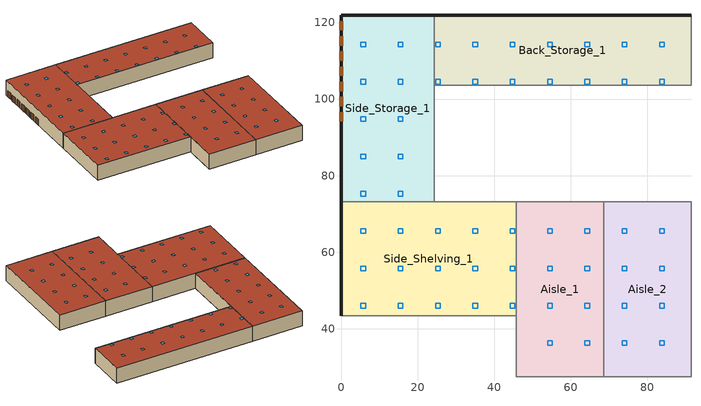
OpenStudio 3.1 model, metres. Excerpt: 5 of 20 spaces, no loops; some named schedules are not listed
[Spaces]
Aisle_1
 floor ground (Surface 56 SlabOnOrBelowGradeF073): 68.58,73.15 68.58,27.43 45.72,27.43 45.72,73.15 z0
 wall to Back_Shelving/Refrig (MetalFrameWallInterior): 68.58,73.15 45.72,73.15 z0:7.62
 wall to Aisle_2 (MetalFrameWallInterior): 68.58,27.43 68.58,73.15 z0:7.62
 wall to Registers (MetalFrameWallInterior): 45.72,27.43 68.58,27.43 z0:7.62
 wall to Side_Shelving_2 (MetalFrameWallInterior): 45.72,43.43 45.72,27.43 z0:7.62
 wall to Side_Shelving_1 (MetalFrameWallInterior): 45.72,73.15 45.72,43.43 z0:7.62
 roof outside (FlatNonresWoodFramingAndOtherRoofU034): 68.58,27.43 68.58,73.15 45.72,73.15 45.72,27.43 z7.62
 skylight (Base_AllCZ_Skylt-Gl-CurbMntU58): 55.17,45.42 55.17,46.63 53.95,46.63 53.95,45.42 z7.62; 64.92,64.92 64.92,66.14 63.7,66.14 63.7,64.92 z7.62; 55.17,64.92 55.17,66.14 53.95,66.14 53.95,64.92 z7.62; 55.17,55.17 55.17,56.39 53.95,56.39 53.95,55.17 z7.62; 64.92,35.66 64.92,36.88 63.7,36.88 63.7,35.66 z7.62; 64.92,55.17 64.92,56.39 63.7,56.39 63.7,55.17 z7.62; 55.17,35.66 55.17,36.88 53.95,36.88 53.95,35.66 z7.62; 64.92,45.42 64.92,46.63 63.7,46.63 63.7,45.42 z7.62
Aisle_2
 floor ground (Surface 63 SlabOnOrBelowGradeF073): 91.44,73.15 91.44,27.43 68.58,27.43 68.58,73.15 z0
 wall to Back_Shelving/Refrig (MetalFrameWallInterior): 91.44,73.15 68.58,73.15 z0:7.62
 wall to Aisle_3 (MetalFrameWallInterior): 91.44,27.43 91.44,73.15 z0:7.62
 wall to Registers (MetalFrameWallInterior): 68.58,27.43 91.44,27.43 z0:7.62
 roof outside (FlatNonresWoodFramingAndOtherRoofU034): 91.44,27.43 91.44,73.15 68.58,73.15 68.58,27.43 z7.62
 skylight (Base_AllCZ_Skylt-Gl-CurbMntU58): 84.43,35.66 84.43,36.88 83.21,36.88 83.21,35.66 z7.62; 74.68,64.92 74.68,66.14 73.46,66.14 73.46,64.92 z7.62; 74.68,45.42 74.68,46.63 73.46,46.63 73.46,45.42 z7.62; 84.43,64.92 84.43,66.14 83.21,66.14 83.21,64.92 z7.62; 74.68,35.66 74.68,36.88 73.46,36.88 73.46,35.66 z7.62; 84.43,45.42 84.43,46.63 83.21,46.63 83.21,45.42 z7.62; 84.43,55.17 84.43,56.39 83.21,56.39 83.21,55.17 z7.62; 74.68,55.17 74.68,56.39 73.46,56.39 73.46,55.17 z7.62
Side_Shelving_1
 floor ground (Surface 82 SlabOnOrBelowGradeF073): 45.72,73.15 45.72,43.43 0,43.43 0,73.15 z0
 wall outside (MetalFrameWallU055): 0,73.15 0,43.43 z0:7.62
 wall to Back_Shelving/Refrig: 45.72,73.15 24.38,73.15 z0:7.62
 wall to Side_Shelving_2 (MetalFrameWallInterior): 0,43.43 45.72,43.43 z0:7.62
 wall to Side_Storage_1 (MetalFrameWallInterior): 24.38,73.15 0,73.15 z0:7.62
 roof outside (FlatNonresWoodFramingAndOtherRoofU034): 45.72,43.43 45.72,73.15 0,73.15 0,43.43 z7.62
 skylight (Base_AllCZ_Skylt-Gl-CurbMntU58): 16.15,55.17 16.15,56.39 14.94,56.39 14.94,55.17 z7.62; 45.42,64.92 45.42,66.14 44.2,66.14 44.2,64.92 z7.62; 25.91,55.17 25.91,56.39 24.69,56.39 24.69,55.17 z7.62; 25.91,45.42 25.91,46.63 24.69,46.63 24.69,45.42 z7.62; 25.91,64.92 25.91,66.14 24.69,66.14 24.69,64.92 z7.62; 6.4,55.17 6.4,56.39 5.18,56.39 5.18,55.17 z7.62; 35.66,55.17 35.66,56.39 34.44,56.39 34.44,55.17 z7.62; 45.42,45.42 45.42,46.63 44.2,46.63 44.2,45.42 z7.62; 16.15,64.92 16.15,66.14 14.94,66.14 14.94,64.92 z7.62; 6.4,45.42 6.4,46.63 5.18,46.63 5.18,45.42 z7.62; 35.66,64.92 35.66,66.14 34.44,66.14 34.44,64.92 z7.62; 16.15,45.42 16.15,46.63 14.94,46.63 14.94,45.42 z7.62; 6.4,64.92 6.4,66.14 5.18,66.14 5.18,64.92 z7.62; 35.66,45.42 35.66,46.63 34.44,46.63 34.44,45.42 z7.62; 45.42,55.17 45.42,56.39 44.2,56.39 44.2,55.17 z7.62
Side_Storage_1
 floor ground (Surface 96 SlabOnOrBelowGradeF073): 24.38,121.92 24.38,73.15 0,73.15 0,121.92 z0
 wall outside (MetalFrameWallU055): 24.38,121.92 0,121.92 0,73.15 z0:7.62
 wall to Back_Shelving/Refrig: 24.38,73.15 24.38,103.63 z0:7.62
 wall to Back_Storage_1: 24.38,103.63 24.38,121.92 z0:7.62
 door (ExtOpaqueDoorU145): 0,120.4 0,117.96 / 0,116.43 0,114 / 0,112.47 0,110.03 / 0,108.51 0,106.07 / 0,104.55 0,102.11 / 0,100.58 0,98.15 / 0,96.62 0,94.18 z0:3.05
 roof outside (FlatNonresWoodFramingAndOtherRoofU034): 24.38,73.15 24.38,121.92 0,121.92 0,73.15 z7.62
 skylight (Base_AllCZ_Skylt-Gl-CurbMntU58): 16.15,113.69 16.15,114.91 14.94,114.91 14.94,113.69 z7.62; 6.4,113.69 6.4,114.91 5.18,114.91 5.18,113.69 z7.62; 16.15,84.43 16.15,85.65 14.94,85.65 14.94,84.43 z7.62; 6.4,84.43 6.4,85.65 5.18,85.65 5.18,84.43 z7.62; 16.15,103.94 16.15,105.16 14.94,105.16 14.94,103.94 z7.62; 6.4,103.94 6.4,105.16 5.18,105.16 5.18,103.94 z7.62; 16.15,74.68 16.15,75.9 14.94,75.9 14.94,74.68 z7.62; 6.4,74.68 6.4,75.9 5.18,75.9 5.18,74.68 z7.62; 6.4,94.18 6.4,95.4 5.18,95.4 5.18,94.18 z7.62; 16.15,94.18 16.15,95.4 14.94,95.4 14.94,94.18 z7.62
Back_Storage_1
 floor ground (Surface 121 SlabOnOrBelowGradeF073): 91.44,121.92 91.44,103.63 24.38,103.63 24.38,121.92 z0
 wall outside (MetalFrameWallU055): 91.44,121.92 24.38,121.92 z0:7.62
 wall to Back_Shelving/Refrig: 24.38,103.63 91.44,103.63 z0:7.62
 wall to Back_Storage_2 (MetalFrameWallInterior): 91.44,103.63 91.44,121.92 z0:7.62
 roof outside (FlatNonresWoodFramingAndOtherRoofU034): 91.44,103.63 91.44,121.92 24.38,121.92 24.38,103.63 z7.62
 skylight (Base_AllCZ_Skylt-Gl-CurbMntU58): 35.66,113.69 35.66,114.91 34.44,114.91 34.44,113.69 z7.62; 55.17,113.69 55.17,114.91 53.95,114.91 53.95,113.69 z7.62; 25.91,113.69 25.91,114.91 24.69,114.91 24.69,113.69 z7.62; 45.42,113.69 45.42,114.91 44.2,114.91 44.2,113.69 z7.62; 45.42,103.94 45.42,105.16 44.2,105.16 44.2,103.94 z7.62; 64.92,103.94 64.92,105.16 63.7,105.16 63.7,103.94 z7.62; 64.92,113.69 64.92,114.91 63.7,114.91 63.7,113.69 z7.62; 74.68,113.69 74.68,114.91 73.46,114.91 73.46,113.69 z7.62; 55.17,103.94 55.17,105.16 53.95,105.16 53.95,103.94 z7.62; 35.66,103.94 35.66,105.16 34.44,105.16 34.44,103.94 z7.62; 25.91,103.94 25.91,105.16 24.69,105.16 24.69,103.94 z7.62; 84.43,103.94 84.43,105.16 83.21,105.16 83.21,103.94 z7.62; 74.68,103.94 74.68,105.16 73.46,105.16 73.46,103.94 z7.62; 84.43,113.69 84.43,114.91 83.21,114.91 83.21,113.69 z7.62
[Site]
SACRAMENTO EXECUTIVE: Latitude {deg}=38.58; Longitude {deg}=-121.49; Time Zone {hr}=-8; Elevation {m}=4.572
[SizingPeriod:DesignDay] Barometric Pressure {Pa}=101284; Wind Speed {m/s}=2.3; Sky Clearness=0; Rain Indicator=0; Snow Indicator=0; Day of Month=21; Daylight Saving Time Indicator=0; Humidity Indicating Type=Wetbulb; Dry-Bulb Temperature Range Modifier Type=DefaultMultipliers
Name | Maximum Dry-Bulb Temperature {C} | Daily Dry-Bulb Temperature Range {deltaC} | Humidity Indicating Conditions at Maximum Dry-Bulb | Wind Direction {deg} | Month | Day Type | Solar Model Indicator | ASHRAE Taub | ASHRAE Taud
SACRAMENTO EXECUTIVE Ann Htg 99.6% Condns DB | -0.3 | 0 | -0.3 | 330 | 12 | WinterDesignDay | ASHRAEClearSky
SACRAMENTO EXECUTIVE  June .4% Condns DB=>MCWB | 39.4 | 16.5 | 21.6 | 220 | 6 | SummerDesignDay | ASHRAETau | 0.362 | 2.413
SACRAMENTO EXECUTIVE  July .4% Condns DB=>MCWB | 40.1 | 17.7 | 22 | 220 | 7 | SummerDesignDay | ASHRAETau | 0.363 | 2.407
SACRAMENTO EXECUTIVE  August .4% Condns DB=>MCWB | 40.1 | 17.5 | 21.2 | 220 | 8 | SummerDesignDay | ASHRAETau | 0.347 | 2.442
[Site:WaterMainsTemperature]
Calculation Method=Schedule; Temperature Schedule=WaterMainCZ12
[Building]
Retail Large: North Axis {deg}=0
[Material]
Name | Roughness | Thickness {m} | Conductivity {W/m-K} | Density {kg/m3} | Specific Heat {J/kg-K} | Thermal Absorptance | Solar Absorptance | Visible Absorptance
Stucco - 7/8 in. | MediumRough | 0.022352 | 0.700948 | 1855.1 | 837.36 | 0.9 | 0.7 | 0.8
Air - Metal Wall Framing - 16 or 24 in. OC; Air - Metal Wall Framing - 16 or 24 in. OC 1 | Smooth | 0.1397 | 1.22017 | 1.28148 | 1004.832
Gypsum Board - 1/2 in. | Smooth | 0.0127 | 0.158656 | 640.739 | 1130.436 | 0.9 | 0.7 | 0.8
Metal Standing Seam - 1/16 in. | MediumRough | 0.0015875 | 2.21534 | 7820.53 | 502.416 | 0.75 | 0.37 | 0.75
Compliance Insulation R28.63 | Smooth | 0.116061 | 0.0230188 | 16.0185 | 1130.436 | 0.9 | 0.7 | 0.8
Gypsum Board - 5/8 in. | MediumRough | 0.016002 | 0.158656 | 640.739 | 1130.436 | 0.9 | 0.7 | 0.8
Compliance Insulation R14.60 | Smooth | 0.0591861 | 0.0230188 | 16.0185 | 1130.436
Compliance Insulation R1.41 | Smooth | 0.00571591 | 0.0230188 | 16.0185 | 1130.436
Compliance Insulation R0.02 | Smooth | 8.10768e-05 | 0.0230188 | 16.0185 | 1130.436
[Construction]
MetalFrameWallU055: Stucco - 7/8 in., Compliance Insulation R14.60, Compliance Insulation R1.41, Compliance Insulation R0.02, Compliance Insulation R0.02, Air - Metal Wall Framing - 16 or 24 in. OC, Gypsum Board - 1/2 in.
MetalFrameWallInterior: Gypsum Board - 5/8 in., Air - Metal Wall Framing - 16 or 24 in. OC 1, Gypsum Board - 5/8 in.
FlatNonresWoodFramingAndOtherRoofU034: Metal Standing Seam - 1/16 in., Compliance Insulation R28.63
ExtOpaqueDoorU145: ExtOpaqueDoorU145 Material
Base_AllCZ_Skylt-Gl-CurbMntU58: Base_AllCZ_Skylt-Gl-CurbMntU58 Material
[Material:NoMass]
ExtOpaqueDoorU145 Material: Roughness=MediumSmooth; Thermal Resistance {m2-K/W}=0.00212643
[WindowMaterial:SimpleGlazingSystem]
Base_AllCZ_Skylt-Gl-CurbMntU58 Material: U-Factor {W/m2-K}=3.29339; Solar Heat Gain Coefficient=0.25; Visible Transmittance=0.49
[Construction:FfactorGroundFloor] F-Factor {W/m-K}=1.26344
Name | Area {m2} | PerimeterExposed {m}
Surface 56 SlabOnOrBelowGradeF073; Surface 63 SlabOnOrBelowGradeF073 | 1045.16 | 0
Surface 121 SlabOnOrBelowGradeF073 | 1226.32 | 67.056
Surface 82 SlabOnOrBelowGradeF073 | 1358.71 | 29.718
Surface 96 SlabOnOrBelowGradeF073 | 1189.16 | 73.152
[Space] Building Story=Building Story 1
Name | Thermal Zone | Design Specification Outdoor Air Object
Aisle_1; Aisle_2 | Registers/Aisle Zone | Registers/Aisle Zone Design Specification Outdoor Air
Back_Storage_1 | Back_Storage Zone | Back_Storage Zone Design Specification Outdoor Air
Side_Shelving_1 | Side_Shelving_West Zone | Side_Shelving_West Zone Design Specification Outdoor Air
Side_Storage_1 | Side_Storage_1 Zone | Side_Storage_1 Zone Design Specification Outdoor Air
[ThermalZone] Multiplier=1; Use Ideal Air Loads=No
Name | Thermostat
Back_Storage Zone | Back_Storage Zone Thermostat
Registers/Aisle Zone | Registers/Aisle Zone Thermostat
Side_Shelving_West Zone | Side_Shelving_West Zone Thermostat
Side_Storage_1 Zone | Side_Storage_1 Zone Thermostat
[BuildingStory]
Building Story 1
[People:Definition] Number of People Calculation Method=People/Area; Fraction Radiant=0.3
Name | People per Space Floor Area {person/m2} | Sensible Heat Fraction
Aisle_1 People Definition; Aisle_2 People Definition; Side_Shelving_1 People Definition | 0.0897172 | 0.555556
Back_Storage_1 People Definition; Side_Storage_1 People Definition | 0.0107639 | 0.366667
[People] Number of People Schedule=RetailOccupancy; Multiplier=1
Name | People Definition | Space or SpaceType | Activity Level Schedule
Aisle_1 People | Aisle_1 People Definition | Aisle_1 | Aisle_1 People Activity Level
Aisle_2 People | Aisle_2 People Definition | Aisle_2 | Aisle_2 People Activity Level
Back_Storage_1 People | Back_Storage_1 People Definition | Back_Storage_1 | Back_Storage_1 People Activity Level
Side_Shelving_1 People | Side_Shelving_1 People Definition | Side_Shelving_1 | Side_Shelving_1 People Activity Level
Side_Storage_1 People | Side_Storage_1 People Definition | Side_Storage_1 | Side_Storage_1 People Activity Level
[SpaceInfiltration:DesignFlowRate] Schedule=RetailInfiltration; Design Flow Rate Calculation Method=Flow/ExteriorWallArea; Flow per Exterior Surface Area {m3/s-m2}=0.00119482; Constant Term Coefficient=0; Temperature Term Coefficient=0; Velocity Term Coefficient=0.224052; Velocity Squared Term Coefficient=0
Name | Space or SpaceType
Aisle_1 Space Infiltration Design Flow Rate 1 | Aisle_1
Aisle_2 Space Infiltration Design Flow Rate 1 | Aisle_2
Back_Storage_1 Space Infiltration Design Flow Rate 1 | Back_Storage_1
Side_Shelving_1 Space Infiltration Design Flow Rate 1 | Side_Shelving_1
Side_Storage_1 Space Infiltration Design Flow Rate 1 | Side_Storage_1
[Lights:Definition] Design Level Calculation Method=Watts/Area; Fraction Radiant=0.97; Return Air Fraction=0
Name | Watts per Space Floor Area {W/m2}
Aisle_1 Regulated Lights Definition; Aisle_2 Regulated Lights Definition; Side_Shelving_1 Regulated Lights Definition | 10.2257
Back_Storage_1 Regulated Lights Definition; Side_Storage_1 Regulated Lights Definition | 4.30556
[Lights] Schedule=RetailLights; Fraction Replaceable=1
Name | Lights Definition | Space or SpaceType
Aisle_1 Regulated Lights | Aisle_1 Regulated Lights Definition | Aisle_1
Aisle_2 Regulated Lights | Aisle_2 Regulated Lights Definition | Aisle_2
Back_Storage_1 Regulated Lights | Back_Storage_1 Regulated Lights Definition | Back_Storage_1
Side_Shelving_1 Regulated Lights | Side_Shelving_1 Regulated Lights Definition | Side_Shelving_1
Side_Storage_1 Regulated Lights | Side_Storage_1 Regulated Lights Definition | Side_Storage_1
[ElectricEquipment:Definition] Design Level Calculation Method=Watts/Area; Fraction Latent=0; Fraction Radiant=0.2; Fraction Lost=0
Name | Watts per Space Floor Area {W/m2}
Aisle_1 Recepticle Loads Definition; Aisle_2 Recepticle Loads Definition; Side_Shelving_1 Recepticle Loads Definition | 10.7639
Back_Storage_1 Recepticle Loads Definition; Side_Storage_1 Recepticle Loads Definition | 2.15278
[ElectricEquipment] Schedule=RetailReceptacle
Name | Electric Equipment Definition | Space or SpaceType
Aisle_1 Recepticle Loads | Aisle_1 Recepticle Loads Definition | Aisle_1
Aisle_2 Recepticle Loads | Aisle_2 Recepticle Loads Definition | Aisle_2
Back_Storage_1 Recepticle Loads | Back_Storage_1 Recepticle Loads Definition | Back_Storage_1
Side_Shelving_1 Recepticle Loads | Side_Shelving_1 Recepticle Loads Definition | Side_Shelving_1
Side_Storage_1 Recepticle Loads | Side_Storage_1 Recepticle Loads Definition | Side_Storage_1
[ThermostatSetpoint:DualSetpoint] Heating Setpoint Temperature Schedule=RetailHtgSetpt; Cooling Setpoint Temperature Schedule=RetailClgSetpt
Back_Storage Zone Thermostat; Registers/Aisle Zone Thermostat; Side_Shelving_West Zone Thermostat; Side_Storage_1 Zone Thermostat
[DesignSpecification:OutdoorAir] Outdoor Air Method=Maximum; Outdoor Air Flow per Person {m3/s-person}=0
Name | Outdoor Air Flow per Floor Area {m3/s-m2}
Back_Storage Zone Design Specification Outdoor Air; Side_Storage_1 Zone Design Specification Outdoor Air | 0.000762
Registers/Aisle Zone Design Specification Outdoor Air; Side_Shelving_West Zone Design Specification Outdoor Air | 0.00127
[Schedule:Day]
RetailOccupancySun: 1, 0, 0, 2, 0, 0, 3, 0, 0, 4, 0, 0, 5, 0, 0, 6, 0, 0, 7, 0, 0, 8, 0, 0, 9, 0, 0, 10, 0, 0.1, 11, 0, 0.2, 12, 0, 0.2, 13, 0, 0.4, 14, 0, 0.4, 15, 0, 0.4, 16, 0, 0.4, 17, 0, 0.4, 18, 0, 0.2, 19, 0, 0.1, 20, 0, 0, 21, 0, 0, 22, 0, 0, 23, 0, 0, 24, 0, 0
RetailOccupancyWD: 1, 0, 0, 2, 0, 0, 3, 0, 0, 4, 0, 0, 5, 0, 0, 6, 0, 0, 7, 0, 0, 8, 0, 0.1, 9, 0, 0.2, 10, 0, 0.5, 11, 0, 0.5, 12, 0, 0.7, 13, 0, 0.7, 14, 0, 0.7, 15, 0, 0.7, 16, 0, 0.8, 17, 0, 0.7, 18, 0, 0.5, 19, 0, 0.5, 20, 0, 0.3, 21, 0, 0.3, 22, 0, 0, 23, 0, 0, 24, 0, 0
RetailOccupancySat: 1, 0, 0, 2, 0, 0, 3, 0, 0, 4, 0, 0, 5, 0, 0, 6, 0, 0, 7, 0, 0, 8, 0, 0.1, 9, 0, 0.2, 10, 0, 0.5, 11, 0, 0.6, 12, 0, 0.8, 13, 0, 0.8, 14, 0, 0.8, 15, 0, 0.8, 16, 0, 0.8, 17, 0, 0.8, 18, 0, 0.6, 19, 0, 0.2, 20, 0, 0.2, 21, 0, 0.2, 22, 0, 0.1, 23, 0, 0, 24, 0, 0
OnDay: 1, 0, 1, 2, 0, 1, 3, 0, 1, 4, 0, 1, 5, 0, 1, 6, 0, 1, 7, 0, 1, 8, 0, 1, 9, 0, 1, 10, 0, 1, 11, 0, 1, 12, 0, 1, 13, 0, 1, 14, 0, 1, 15, 0, 1, 16, 0, 1, 17, 0, 1, 18, 0, 1, 19, 0, 1, 20, 0, 1, 21, 0, 1, 22, 0, 1, 23, 0, 1, 24, 0, 1
OffDay: 1, 0, 0, 2, 0, 0, 3, 0, 0, 4, 0, 0, 5, 0, 0, 6, 0, 0, 7, 0, 0, 8, 0, 0, 9, 0, 0, 10, 0, 0, 11, 0, 0, 12, 0, 0, 13, 0, 0, 14, 0, 0, 15, 0, 0, 16, 0, 0, 17, 0, 0, 18, 0, 0, 19, 0, 0, 20, 0, 0, 21, 0, 0, 22, 0, 0, 23, 0, 0, 24, 0, 0
RetailInfiltrationSun: 1, 0, 1, 2, 0, 1, 3, 0, 1, 4, 0, 1, 5, 0, 1, 6, 0, 1, 7, 0, 1, 8, 0, 1, 9, 0, 0.25, 10, 0, 0.25, 11, 0, 0.25, 12, 0, 0.25, 13, 0, 0.25, 14, 0, 0.25, 15, 0, 0.25, 16, 0, 0.25, 17, 0, 0.25, 18, 0, 0.25, 19, 0, 0.25, 20, 0, 1, 21, 0, 1, 22, 0, 1, 23, 0, 1, 24, 0, 1
RetailInfiltrationWD: 1, 0, 1, 2, 0, 1, 3, 0, 1, 4, 0, 1, 5, 0, 1, 6, 0, 1, 7, 0, 0.25, 8, 0, 0.25, 9, 0, 0.25, 10, 0, 0.25, 11, 0, 0.25, 12, 0, 0.25, 13, 0, 0.25, 14, 0, 0.25, 15, 0, 0.25, 16, 0, 0.25, 17, 0, 0.25, 18, 0, 0.25, 19, 0, 0.25, 20, 0, 0.25, 21, 0, 0.25, 22, 0, 1, 23, 0, 1, 24, 0, 1
RetailInfiltrationSat: 1, 0, 1, 2, 0, 1, 3, 0, 1, 4, 0, 1, 5, 0, 1, 6, 0, 1, 7, 0, 0.25, 8, 0, 0.25, 9, 0, 0.25, 10, 0, 0.25, 11, 0, 0.25, 12, 0, 0.25, 13, 0, 0.25, 14, 0, 0.25, 15, 0, 0.25, 16, 0, 0.25, 17, 0, 0.25, 18, 0, 0.25, 19, 0, 0.25, 20, 0, 0.25, 21, 0, 0.25, 22, 0, 0.25, 23, 0, 1, 24, 0, 1
Schedule:Day #1; Schedule:Day #8; Schedule:Day #32: 24, 0, 131.882
Schedule:Day #18; Schedule:Day #40: 24, 0, 219.803
[Schedule:Week]
WaterMainCZ12JanWk: WaterMainCZ12Jan, WaterMainCZ12Jan, WaterMainCZ12Jan, WaterMainCZ12Jan, WaterMainCZ12Jan, WaterMainCZ12Jan, WaterMainCZ12Jan, WaterMainCZ12Jan, WaterMainCZ12Jan, WaterMainCZ12Jan, WaterMainCZ12Jan, WaterMainCZ12Jan
WaterMainCZ12FebWk: WaterMainCZ12Feb, WaterMainCZ12Feb, WaterMainCZ12Feb, WaterMainCZ12Feb, WaterMainCZ12Feb, WaterMainCZ12Feb, WaterMainCZ12Feb, WaterMainCZ12Feb, WaterMainCZ12Feb, WaterMainCZ12Feb, WaterMainCZ12Feb, WaterMainCZ12Feb
WaterMainCZ12MarWk: WaterMainCZ12Mar, WaterMainCZ12Mar, WaterMainCZ12Mar, WaterMainCZ12Mar, WaterMainCZ12Mar, WaterMainCZ12Mar, WaterMainCZ12Mar, WaterMainCZ12Mar, WaterMainCZ12Mar, WaterMainCZ12Mar, WaterMainCZ12Mar, WaterMainCZ12Mar
WaterMainCZ12AprWk: WaterMainCZ12Apr, WaterMainCZ12Apr, WaterMainCZ12Apr, WaterMainCZ12Apr, WaterMainCZ12Apr, WaterMainCZ12Apr, WaterMainCZ12Apr, WaterMainCZ12Apr, WaterMainCZ12Apr, WaterMainCZ12Apr, WaterMainCZ12Apr, WaterMainCZ12Apr
WaterMainCZ12MayWk: WaterMainCZ12May, WaterMainCZ12May, WaterMainCZ12May, WaterMainCZ12May, WaterMainCZ12May, WaterMainCZ12May, WaterMainCZ12May, WaterMainCZ12May, WaterMainCZ12May, WaterMainCZ12May, WaterMainCZ12May, WaterMainCZ12May
WaterMainCZ12JunWk: WaterMainCZ12Jun, WaterMainCZ12Jun, WaterMainCZ12Jun, WaterMainCZ12Jun, WaterMainCZ12Jun, WaterMainCZ12Jun, WaterMainCZ12Jun, WaterMainCZ12Jun, WaterMainCZ12Jun, WaterMainCZ12Jun, WaterMainCZ12Jun, WaterMainCZ12Jun
WaterMainCZ12JulWk: WaterMainCZ12Jul, WaterMainCZ12Jul, WaterMainCZ12Jul, WaterMainCZ12Jul, WaterMainCZ12Jul, WaterMainCZ12Jul, WaterMainCZ12Jul, WaterMainCZ12Jul, WaterMainCZ12Jul, WaterMainCZ12Jul, WaterMainCZ12Jul, WaterMainCZ12Jul
WaterMainCZ12AugWk: WaterMainCZ12Aug, WaterMainCZ12Aug, WaterMainCZ12Aug, WaterMainCZ12Aug, WaterMainCZ12Aug, WaterMainCZ12Aug, WaterMainCZ12Aug, WaterMainCZ12Aug, WaterMainCZ12Aug, WaterMainCZ12Aug, WaterMainCZ12Aug, WaterMainCZ12Aug
WaterMainCZ12SepWk: WaterMainCZ12Sep, WaterMainCZ12Sep, WaterMainCZ12Sep, WaterMainCZ12Sep, WaterMainCZ12Sep, WaterMainCZ12Sep, WaterMainCZ12Sep, WaterMainCZ12Sep, WaterMainCZ12Sep, WaterMainCZ12Sep, WaterMainCZ12Sep, WaterMainCZ12Sep
WaterMainCZ12OctWk: WaterMainCZ12Oct, WaterMainCZ12Oct, WaterMainCZ12Oct, WaterMainCZ12Oct, WaterMainCZ12Oct, WaterMainCZ12Oct, WaterMainCZ12Oct, WaterMainCZ12Oct, WaterMainCZ12Oct, WaterMainCZ12Oct, WaterMainCZ12Oct, WaterMainCZ12Oct
WaterMainCZ12NovWk: WaterMainCZ12Nov, WaterMainCZ12Nov, WaterMainCZ12Nov, WaterMainCZ12Nov, WaterMainCZ12Nov, WaterMainCZ12Nov, WaterMainCZ12Nov, WaterMainCZ12Nov, WaterMainCZ12Nov, WaterMainCZ12Nov, WaterMainCZ12Nov, WaterMainCZ12Nov
WaterMainCZ12DecWk: WaterMainCZ12Dec, WaterMainCZ12Dec, WaterMainCZ12Dec, WaterMainCZ12Dec, WaterMainCZ12Dec, WaterMainCZ12Dec, WaterMainCZ12Dec, WaterMainCZ12Dec, WaterMainCZ12Dec, WaterMainCZ12Dec, WaterMainCZ12Dec, WaterMainCZ12Dec
RetailOccupancyWk: RetailOccupancySun, RetailOccupancyWD, RetailOccupancyWD, RetailOccupancyWD, RetailOccupancyWD, RetailOccupancyWD, RetailOccupancySat, RetailOccupancySun, OnDay, OffDay, RetailOccupancySun, RetailOccupancySun
RetailReceptacleWk: RetailReceptacleSun, RetailReceptacleWD, RetailReceptacleWD, RetailReceptacleWD, RetailReceptacleWD, RetailReceptacleWD, RetailReceptacleSat, RetailReceptacleSun, OnDay, OffDay, RetailReceptacleSun, RetailReceptacleSun
RetailInfiltrationWk: RetailInfiltrationSun, RetailInfiltrationWD, RetailInfiltrationWD, RetailInfiltrationWD, RetailInfiltrationWD, RetailInfiltrationWD, RetailInfiltrationSat, RetailInfiltrationSun, RetailInfiltrationWD, RetailInfiltrationWD, RetailInfiltrationSun, RetailInfiltrationSun
RetailLightsWk: RetailLightsSun, RetailLightsWD, RetailLightsWD, RetailLightsWD, RetailLightsWD, RetailLightsWD, RetailLightsSat, RetailLightsSun, OnDay, OffDay, RetailLightsSun, RetailLightsSun
RetailClgSetptWk: RetailClgSetptSun, RetailClgSetptWD, RetailClgSetptWD, RetailClgSetptWD, RetailClgSetptWD, RetailClgSetptWD, RetailClgSetptSat, RetailClgSetptSun, RetailClgSetptWD, RetailClgSetptWD, RetailClgSetptSun, RetailClgSetptSun
RetailHtgSetptWk: RetailHtgSetptSun, RetailHtgSetptWD, RetailHtgSetptWD, RetailHtgSetptWD, RetailHtgSetptWD, RetailHtgSetptWD, RetailHtgSetptSat, RetailHtgSetptSun, RetailHtgSetptWD, RetailHtgSetptWD, RetailHtgSetptSun, RetailHtgSetptSun
[Schedule:Year]
WaterMainCZ12: 1, 31, WaterMainCZ12JanWk, 2, 28, WaterMainCZ12FebWk, 3, 31, WaterMainCZ12MarWk, 4, 30, WaterMainCZ12AprWk, 5, 31, WaterMainCZ12MayWk, 6, 30, WaterMainCZ12JunWk, 7, 31, WaterMainCZ12JulWk, 8, 31, WaterMainCZ12AugWk, 9, 30, WaterMainCZ12SepWk, 10, 31, WaterMainCZ12OctWk, 11, 30, WaterMainCZ12NovWk, 12, 31, WaterMainCZ12DecWk
RetailOccupancy: 12, 31, RetailOccupancyWk
RetailReceptacle: 12, 31, RetailReceptacleWk
RetailInfiltration: 12, 31, RetailInfiltrationWk
RetailLights: 12, 31, RetailLightsWk
RetailClgSetpt: 12, 31, RetailClgSetptWk
RetailHtgSetpt: 12, 31, RetailHtgSetptWk
[Schedule:Ruleset]
Name | Default Day Schedule
Aisle_1 People Activity Level | Schedule:Day #1
Aisle_2 People Activity Level | Schedule:Day #8
Back_Storage_1 People Activity Level | Schedule:Day #18
Side_Shelving_1 People Activity Level | Schedule:Day #32
Side_Storage_1 People Activity Level | Schedule:Day #40
